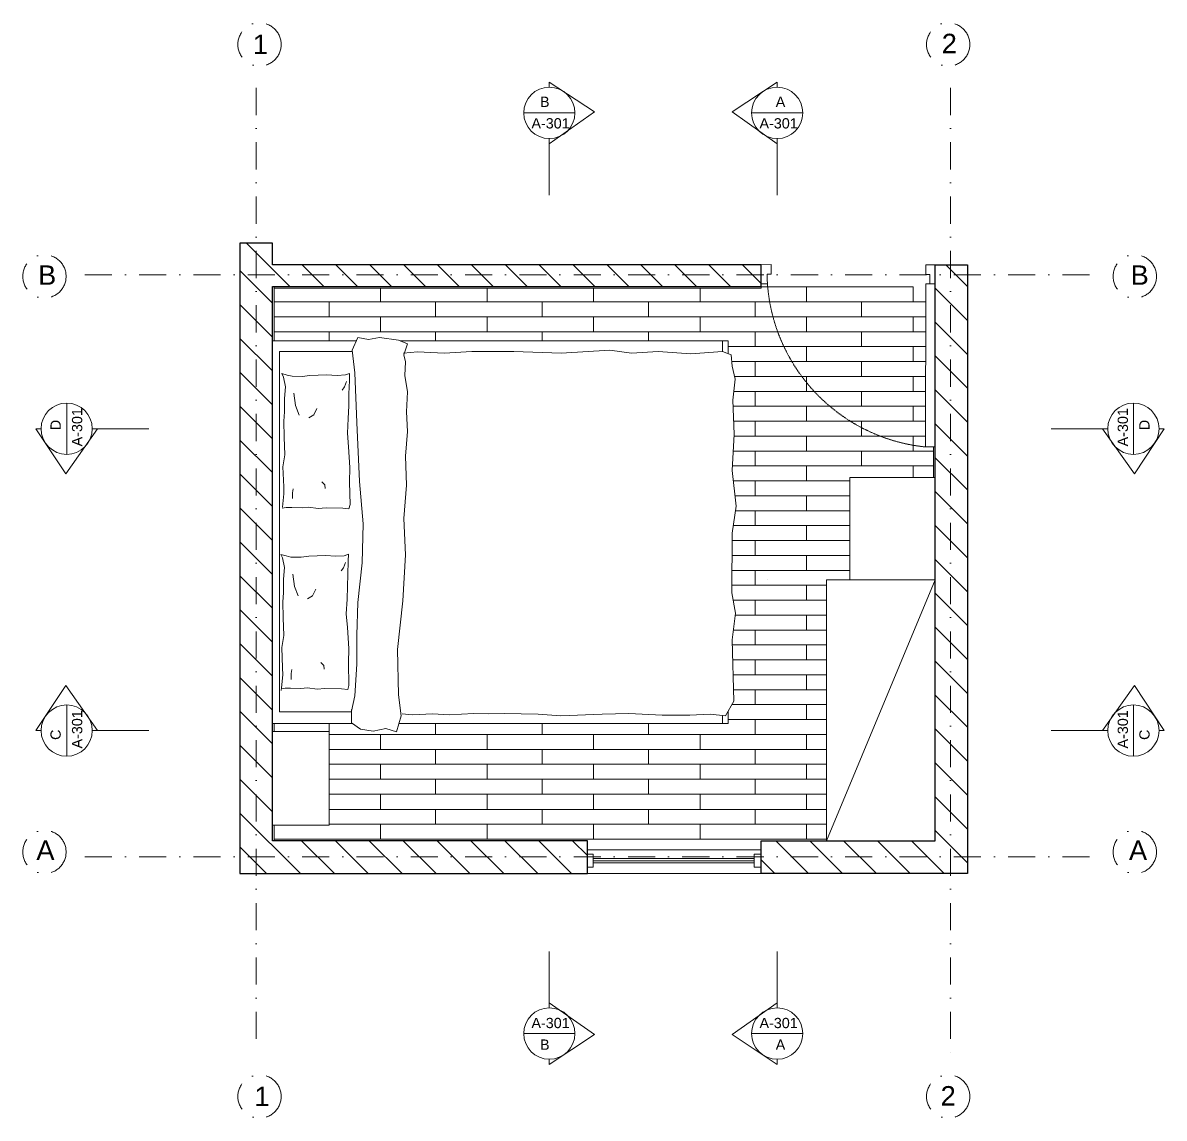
# Model space of a CAD drawing. Header units: centimetres. Extents: x 113170 to 115753, y 56736 to 59771.
# Drawn here: x 114245 to 114781, y 56736 to 57250 of the extents above; entities that cross this region are included whole.
import ezdxf

# ---------------------------------------------------------------- set-up
doc = ezdxf.new("R2010")
doc.units = ezdxf.units.CM
doc.header["$MEASUREMENT"] = 0
doc.linetypes.add('HIDDEN', pattern=[0.375, 0.25, -0.125])
doc.linetypes.add('TRATTOPUNTO', pattern=[25.4, 12.7, -6.35, 0, -6.35])
for name, color, linetype, lineweight in [('Arredi', 1, 'Continuous', 15), ('Dettagli', 5, 'Continuous', 5), ('finestre', 4, 'Continuous', 13), ('linee', 255, 'TRATTOPUNTO', 5), ('Muri esterni', 250, 'Continuous', 25), ('Pavimento', 3, 'Continuous', 5), ('porte', 4, 'Continuous', 13), ('simbologia', 2, 'Continuous', 5)]:
    doc.layers.add(name, color=color, linetype=linetype, lineweight=lineweight)
doc.styles.get("Standard").update_dxf_attribs({"font": 'Arial.ttf'})

msp = doc.modelspace()

# ---------------------------------------------------------------- hatches: boundary and pattern name
at = {"layer": 'Dettagli'}
h = msp.add_hatch(dxfattribs=at)
h.set_pattern_fill('ANSI31', color=256, scale=90, angle=90)
h.set_pattern_definition([(135, (172254.192, -56442.376), (-7.9549513, -7.9549513), [])])
h.paths.add_polyline_path([(114362.17, 56866.15), (114362.17, 57126.18), (114591.61, 57126.18), (114591.61, 57136.38), (114362.17, 57136.38), (114362.17, 57146.57), (114346.87, 57146.57), (114346.87, 56850.73), (114510.04, 56850.73), (114510.04, 56866.15)])
h = msp.add_hatch(dxfattribs=at)
h.set_pattern_fill('ANSI31', color=256, scale=90, angle=90)
h.set_pattern_definition([(135, (172254.105, -56442.376), (-7.9549513, -7.9549513), [])])
h.paths.add_polyline_path([(114673.1, 57136.38), (114673.1, 57036.52), (114673.1, 57036.52), (114673.1, 56988.52), (114673.1, 56866.15), (114591.51, 56866.15), (114591.51, 56850.73), (114688.4, 56850.73), (114688.4, 57136.38)])

# ---------------------------------------------------------------- linework, layer by layer
at = {"layer": 'Arredi', "lineweight": 5}
for p, q in [((114362.02, 57100.68), (114401.47, 57100.68)), ((114422.06, 57100.68), (114576.05, 57100.68)), ((114573.41, 57095.71), (114573.41, 57100.68)), ((114576.05, 57100.68), (114576.05, 57094.7)), ((114622.2, 56866.15), (114673.19, 56988.52)), ((114573.41, 56921.14), (114573.41, 56924.93)), ((114576.05, 56926.91), (114576.05, 56921.14)), ((114399.59, 56921.14), (114362.02, 56921.14)), ((114362.24, 56917.46), (114388.75, 56917.46)), ((114388.71, 56873.38), (114388.71, 56917.46)), ((114576.05, 56921.14), (114421.5, 56921.14))]:
    msp.add_line(p, q, dxfattribs=at)
at = {"layer": 'Arredi'}
for p, q in [((114402.16, 57102.27), (114399.61, 57096.33)), ((114407.25, 57101.42), (114402.16, 57102.27)), ((114412.34, 57102.27), (114407.25, 57101.42)), ((114421.25, 57101), (114412.34, 57102.27)), ((114425.5, 57099.3), (114421.25, 57101)), ((114423.8, 57094.21), (114425.5, 57099.3)), ((114365.46, 56926.6), (114365.46, 57095.71)), ((114365.46, 57095.71), (114399.68, 57095.71)), ((114399.61, 57096.33), (114400.88, 57085.72)), ((114430.25, 57095.49), (114423.61, 57094.96)), ((114424.65, 57090.81), (114423.8, 57094.21)), ((114442.74, 57094.96), (114430.25, 57095.49)), ((114455.75, 57095.76), (114442.74, 57094.96)), ((114475.41, 57095.76), (114455.75, 57095.76)), ((114497.73, 57094.96), (114475.41, 57095.76)), ((114520.58, 57096.29), (114497.73, 57094.96)), ((114530.67, 57094.96), (114520.58, 57096.29)), ((114543.16, 57095.76), (114530.67, 57094.96)), ((114558.56, 57094.69), (114543.16, 57095.76)), ((114573.41, 57095.71), (114558.56, 57094.69)), ((114577.49, 57094.16), (114573.41, 57095.71)), ((114578.02, 57088.84), (114577.49, 57094.16)), ((114424.22, 57084.44), (114424.65, 57090.81)), ((114579.35, 57082.73), (114578.02, 57088.84)), ((114369.09, 57084.61), (114366.61, 57085.34)), ((114366.61, 57085.34), (114367.34, 57083.68)), ((114367.34, 57083.68), (114368.27, 57079.13)), ((114371.37, 57084.1), (114369.09, 57084.61)), ((114376.13, 57083.99), (114371.37, 57084.1)), ((114379.75, 57084.51), (114376.13, 57083.99)), ((114387.5, 57084.82), (114379.75, 57084.51)), ((114392.47, 57084.51), (114387.5, 57084.82)), ((114396.4, 57084.72), (114392.47, 57084.51)), ((114398.36, 57085.44), (114396.4, 57084.72)), ((114398.25, 57082.17), (114398.34, 57085.42)), ((114400.88, 57085.72), (114401.73, 57062.37)), ((114425.5, 57076.8), (114424.22, 57084.44)), ((114578.29, 57072.89), (114579.35, 57082.73)), ((114368.27, 57079.13), (114367.85, 57073.65)), ((114395.95, 57079.09), (114394.92, 57077.64)), ((114396.89, 57081.58), (114395.95, 57079.09)), ((114398.05, 57075.92), (114398.26, 57082.13)), ((114367.85, 57073.65), (114367.85, 57067.33)), ((114372.95, 57070.31), (114372.22, 57076.11)), ((114397.95, 57070.23), (114398.05, 57075.92)), ((114425.07, 57067.46), (114425.5, 57076.8)), ((114578.82, 57056.95), (114578.29, 57072.89)), ((114367.85, 57067.33), (114367.54, 57063.09)), ((114374.71, 57065.86), (114372.95, 57070.31)), ((114381.54, 57065.97), (114382.99, 57068.97)), ((114397.74, 57064.33), (114397.95, 57070.23)), ((114425.5, 57058.12), (114425.07, 57067.46)), ((114367.54, 57063.09), (114367.65, 57055.54)), ((114379.16, 57064.52), (114381.54, 57065.97)), ((114397.33, 57057.4), (114397.74, 57064.33)), ((114401.73, 57062.37), (114403, 57034.77)), ((114367.65, 57055.54), (114367.96, 57047.26)), ((114397.85, 57050.99), (114397.33, 57057.4)), ((114424.65, 57046.66), (114425.5, 57058.12)), ((114578.02, 57039.94), (114578.82, 57056.95)), ((114398.46, 57041.23), (114397.85, 57050.99)), ((114367.96, 57047.26), (114367.03, 57041.67)), ((114425.07, 57033.07), (114424.65, 57046.66)), ((114367.03, 57041.67), (114367.44, 57032.16)), ((114398.36, 57034.4), (114398.46, 57041.23)), ((114579.88, 57023.2), (114578.02, 57039.94)), ((114386.71, 57033.21), (114385.37, 57034.56)), ((114398.57, 57023.85), (114398.36, 57034.4)), ((114403, 57034.77), (114404.7, 57014.82)), ((114367.54, 57028.85), (114366.92, 57022.64)), ((114367.44, 57032.16), (114367.54, 57028.85)), ((114371.5, 57029.38), (114371.81, 57031.35)), ((114371.5, 57026.69), (114371.5, 57029.38)), ((114386.92, 57031.45), (114386.71, 57033.21)), ((114423.8, 57017.37), (114425.07, 57033.07)), ((114398.05, 57021.88), (114398.57, 57023.85)), ((114366.71, 57022.19), (114368.57, 57022.5)), ((114368.57, 57022.5), (114371.16, 57022.5)), ((114371.16, 57022.5), (114376.02, 57022.4)), ((114376.02, 57022.4), (114379.12, 57022.71)), ((114379.12, 57022.71), (114383.67, 57022.09)), ((114383.67, 57022.09), (114387.29, 57022.4)), ((114387.29, 57022.4), (114395.15, 57022.19)), ((114395.15, 57022.19), (114398.05, 57021.88)), ((114578.02, 57010.44), (114579.88, 57023.2)), ((114404.7, 57014.82), (114404.28, 56996.56)), ((114424.65, 57000.38), (114423.8, 57017.37)), ((114577.73, 56982.44), (114578.02, 57010.44)), ((114368.56, 56999.79), (114366.08, 57000.52)), ((114366.08, 57000.52), (114366.81, 56998.86)), ((114366.81, 56998.86), (114367.74, 56994.31)), ((114370.84, 56999.28), (114368.56, 56999.79)), ((114375.6, 56999.17), (114370.84, 56999.28)), ((114379.22, 56999.69), (114375.6, 56999.17)), ((114386.97, 57000), (114379.22, 56999.69)), ((114391.94, 56999.69), (114386.97, 57000)), ((114395.87, 56999.9), (114391.94, 56999.69)), ((114396.36, 56996.76), (114395.42, 56994.27)), ((114397.83, 57000.62), (114395.87, 56999.9)), ((114397.52, 56991.1), (114397.73, 56997.31)), ((114397.73, 56997.31), (114397.83, 57000.62)), ((114423.37, 56978.73), (114424.65, 57000.38)), ((114367.74, 56994.31), (114367.32, 56988.83)), ((114372.42, 56985.49), (114371.69, 56991.29)), ((114395.42, 56994.27), (114394.39, 56992.82)), ((114404.28, 56996.56), (114402.16, 56977.88)), ((114367.32, 56988.83), (114367.32, 56982.51)), ((114397.42, 56985.41), (114397.52, 56991.1)), ((114367.32, 56982.51), (114367.01, 56978.27)), ((114374.18, 56981.04), (114372.42, 56985.49)), ((114378.63, 56979.69), (114381.01, 56981.14)), ((114381.01, 56981.14), (114382.46, 56984.15)), ((114397.21, 56979.51), (114397.42, 56985.41)), ((114579.59, 56972.88), (114577.73, 56982.44)), ((114367.01, 56978.27), (114367.12, 56970.72)), ((114396.8, 56972.58), (114397.21, 56979.51)), ((114402.16, 56977.88), (114401.73, 56962.6)), ((114420.83, 56955.81), (114423.37, 56978.73)), ((114367.12, 56970.72), (114367.43, 56962.44)), ((114397.32, 56966.17), (114396.8, 56972.58)), ((114578, 56960.38), (114579.59, 56972.88)), ((114397.93, 56956.41), (114397.32, 56966.17)), ((114367.43, 56962.44), (114366.5, 56956.85)), ((114401.73, 56962.6), (114401.73, 56949.01)), ((114578.8, 56931.68), (114578, 56960.38)), ((114366.5, 56956.85), (114366.91, 56947.34)), ((114397.83, 56949.58), (114397.93, 56956.41)), ((114421.25, 56934.58), (114420.83, 56955.81)), ((114386.18, 56948.39), (114384.84, 56949.74)), ((114386.39, 56946.63), (114386.18, 56948.39)), ((114398.04, 56939.03), (114397.83, 56949.58)), ((114401.73, 56949.01), (114400.88, 56934.16)), ((114367.01, 56944.02), (114366.39, 56937.82)), ((114366.91, 56947.34), (114367.01, 56944.02)), ((114370.97, 56944.56), (114371.28, 56946.53)), ((114370.97, 56941.87), (114370.97, 56944.56)), ((114366.18, 56937.37), (114368.04, 56937.68)), ((114366.39, 56937.82), (114366.19, 56936.68)), ((114368.04, 56937.68), (114370.63, 56937.68)), ((114370.63, 56937.68), (114375.49, 56937.58)), ((114375.49, 56937.58), (114378.59, 56937.89)), ((114378.59, 56937.89), (114383.14, 56937.27)), ((114397.52, 56937.06), (114398.04, 56939.03)), ((114383.14, 56937.27), (114386.76, 56937.58)), ((114386.76, 56937.58), (114394.62, 56937.37)), ((114394.62, 56937.37), (114397.52, 56937.06)), ((114400.88, 56934.16), (114399.18, 56926.94)), ((114422.53, 56924.82), (114421.25, 56934.58)), ((114399.18, 56927.79), (114399.18, 56921.42)), ((114574.81, 56924.77), (114578.8, 56931.68)), ((114399.18, 56926.6), (114365.46, 56926.6)), ((114420.4, 56917.17), (114422.53, 56924.82)), ((114423.02, 56925.67), (114427.68, 56925.24)), ((114427.68, 56925.24), (114437.45, 56925.67)), ((114437.45, 56925.67), (114445.08, 56925.24)), ((114445.08, 56925.24), (114456.74, 56925.86)), ((114456.74, 56925.86), (114463.39, 56925.69)), ((114463.39, 56925.69), (114470.87, 56925.86)), ((114470.87, 56925.86), (114486.88, 56925.57)), ((114486.88, 56925.57), (114497.5, 56924.77)), ((114497.5, 56924.77), (114516.9, 56925.57)), ((114516.9, 56925.57), (114529.38, 56925.84)), ((114529.38, 56925.84), (114545.06, 56925.04)), ((114545.06, 56925.04), (114558.08, 56925.04)), ((114558.08, 56925.04), (114567.64, 56925.57)), ((114567.64, 56925.57), (114574.81, 56924.77)), ((114399.18, 56921.42), (114403.43, 56918.45)), ((114403.43, 56918.45), (114409.37, 56917.6)), ((114409.37, 56917.6), (114415.31, 56918.87)), ((114415.31, 56918.87), (114420.4, 56917.17)), ((114388.71, 56873.38), (114362.17, 56873.38))]:
    msp.add_line(p, q, dxfattribs=at)
msp.add_lwpolyline([(114633.19, 56988.52), (114673.19, 56988.52), (114673.19, 57036.52), (114633.19, 57036.52)], close=True, dxfattribs=at)
at = {"layer": 'Arredi', "lineweight": 5}
msp.add_lwpolyline([(114673.19, 56866.15), (114622.2, 56866.15), (114622.2, 56988.52), (114673.19, 56988.52)], dxfattribs=at)
at = {"layer": 'finestre', "lineweight": 5}
for p, q in [((114510.04, 56861.8), (114591.59, 56861.8)), ((114510.04, 56859.85), (114512.76, 56859.85)), ((114512.76, 56857.81), (114588.22, 56857.81)), ((114510.04, 56853.73), (114512.76, 56853.73)), ((114512.76, 56856.79), (114588.22, 56856.79)), ((114512.76, 56855.77), (114588.22, 56855.77)), ((114588.22, 56853.73), (114591.59, 56853.73)), ((114510.04, 56850.73), (114591.59, 56850.73))]:
    msp.add_line(p, q, dxfattribs=at)
at = {"layer": 'finestre', "lineweight": 5, "ltscale": 0.001}
for p, q in [((114512.76, 56859.85), (114512.76, 56853.73)), ((114588.22, 56859.85), (114588.22, 56853.73))]:
    msp.add_line(p, q, dxfattribs=at)
at = {"layer": 'finestre'}
msp.add_line((114588.22, 56859.85), (114591.59, 56859.85), dxfattribs=at)
at = {"layer": 'linee'}
for p, q in [((114354.47, 57219.39), (114354.47, 56767.74)), ((114680.4, 57219.39), (114680.4, 56766.65)), ((114274.06, 57131.73), (114745.9, 57131.73)), ((114274.06, 56858.65), (114746, 56858.65))]:
    msp.add_line(p, q, dxfattribs=at)
for centre in [(114356.06, 57239.79), (114679.37, 57239.79), (114255.1, 57130.97), (114766.99, 57130.97), (114255.1, 56860.87), (114766.99, 56860.87), (114356.06, 56746.12), (114679.37, 56746.12)]:
    msp.add_circle(centre, 10.16, dxfattribs=at)
at = {"layer": 'Muri esterni'}
for points in [[(114510.04, 56850.73), (114510.04, 56866.15), (114362.17, 56866.15), (114362.17, 57126.18), (114591.61, 57126.18), (114591.61, 57136.38), (114362.17, 57136.38), (114362.17, 57146.57), (114346.87, 57146.57), (114346.87, 56850.73), (114510.04, 56850.73)], [(114591.59, 56850.73), (114591.59, 56866.15), (114673.19, 56866.15), (114673.19, 57136.38), (114688.48, 57136.38), (114688.48, 56850.73), (114591.59, 56850.73)]]:
    msp.add_lwpolyline(points, dxfattribs=at)
at = {"layer": 'Pavimento'}
for p, q in [((114362.87, 57100.68), (114362.87, 57126.18)), ((114591.61, 57125.48), (114362.87, 57125.48)), ((114591.61, 57126.18), (114591.61, 57125.48)), ((114573.41, 57095.71), (114573.41, 57095.71)), ((114673.25, 57050.91), (114672.55, 57050.91)), ((114672.55, 57050.91), (114672.55, 57036.52)), ((114362.87, 56917.46), (114362.87, 56921.14)), ((114362.87, 56866.15), (114362.87, 56873.38)), ((114362.17, 56866.15), (114510.04, 56866.15)), ((114362.17, 56866.15), (114362.87, 56866.15)), ((114622.2, 56866.85), (114362.89, 56866.85)), ((114622.2, 56866.15), (114622.2, 56866.85))]:
    msp.add_line(p, q, dxfattribs=at)
at = {"layer": 'Pavimento', "lineweight": 5}
msp.add_line((114594.43, 56988.78), (114594.43, 56988.78), dxfattribs=at)
msp.add_lwpolyline([(114591.61, 57136.38), (114591.61, 57126.18)], dxfattribs=at)
at = {"layer": 'Pavimento'}
for points in [[(114362.89, 57119.02), (114362.89, 57119.02), (114412.89, 57119.02), (114412.89, 57125.48)], [(114412.89, 57125.48), (114412.89, 57119.02), (114462.89, 57119.02), (114462.89, 57125.48)], [(114462.89, 57125.48), (114462.89, 57119.02), (114512.89, 57119.02), (114512.89, 57125.48)], [(114512.89, 57125.48), (114512.89, 57119.02), (114562.89, 57119.02), (114562.89, 57125.48)], [(114562.89, 57125.48), (114562.89, 57119.02), (114612.89, 57119.02), (114612.89, 57126.02), (114591.61, 57126.02)], [(114668.81, 57119.02), (114638.71, 57119.02), (114638.71, 57112.02), (114668.81, 57112.02)], [(114438.71, 57100.68), (114438.71, 57105.02), (114388.71, 57105.02), (114388.71, 57100.68), (114388.71, 57100.68)], [(114488.71, 57100.68), (114488.71, 57105.02), (114438.71, 57105.02), (114438.71, 57100.68)], [(114538.71, 57100.68), (114538.71, 57105.02), (114488.71, 57105.02), (114488.71, 57100.68)], [(114576.05, 57098.02), (114588.71, 57098.02), (114588.71, 57105.02), (114538.71, 57105.02), (114538.71, 57100.68)], [(114668.8, 57105.02), (114638.71, 57105.02), (114638.71, 57098.02), (114668.8, 57098.02)], [(114577.8, 57091.02), (114612.89, 57091.02), (114612.89, 57098.02), (114576.05, 57098.02)], [(114579.07, 57084.02), (114588.71, 57084.02), (114588.71, 57091.02), (114577.8, 57091.02)], [(114668.79, 57091.02), (114638.71, 57091.02), (114638.71, 57084.02), (114668.78, 57084.02)], [(114578.73, 57077.02), (114612.89, 57077.02), (114612.89, 57084.02), (114579.07, 57084.02)], [(114668.78, 57084.02), (114662.89, 57084.02), (114662.89, 57077.02), (114668.78, 57077.02)], [(114578.38, 57070.02), (114588.71, 57070.02), (114588.71, 57077.02), (114578.73, 57077.02)], [(114668.78, 57077.02), (114638.71, 57077.02), (114638.71, 57070.02), (114668.77, 57070.02)], [(114578.61, 57063.02), (114612.89, 57063.02), (114612.89, 57070.02), (114578.38, 57070.02)], [(114668.77, 57070.02), (114662.89, 57070.02), (114662.89, 57063.02), (114668.76, 57063.02)], [(114578.77, 57056.02), (114588.71, 57056.02), (114588.71, 57063.02), (114578.61, 57063.02)], [(114668.76, 57063.02), (114638.71, 57063.02), (114638.71, 57056.02), (114668.76, 57056.02)], [(114578.45, 57049.02), (114612.89, 57049.02), (114612.89, 57056.02), (114578.77, 57056.02)], [(114668.76, 57056.02), (114662.89, 57056.02), (114662.89, 57049.02), (114672.55, 57049.02)], [(114578.12, 57042.02), (114588.71, 57042.02), (114588.71, 57049.02), (114578.45, 57049.02)], [(114672.55, 57049.02), (114638.71, 57049.02), (114638.71, 57042.02), (114672.55, 57042.02)], [(114578.57, 57035.02), (114612.89, 57035.02), (114612.89, 57042.02), (114578.12, 57042.02)], [(114662.89, 57036.52), (114662.89, 57042.02), (114612.89, 57042.02), (114612.89, 57035.02), (114633.19, 57035.02)], [(114579.34, 57028.02), (114588.71, 57028.02), (114588.71, 57035.02), (114578.57, 57035.02)], [(114633.19, 57035.02), (114588.71, 57035.02), (114588.71, 57028.02), (114633.19, 57028.02)], [(114579.56, 57021.02), (114612.89, 57021.02), (114612.89, 57028.02), (114579.34, 57028.02)], [(114633.19, 57028.02), (114612.89, 57028.02), (114612.89, 57021.02), (114633.19, 57021.02)], [(114578.54, 57014.02), (114588.71, 57014.02), (114588.71, 57021.02), (114579.56, 57021.02)], [(114633.19, 57021.02), (114588.71, 57021.02), (114588.71, 57014.02), (114633.19, 57014.02)], [(114577.98, 57007.02), (114612.89, 57007.02), (114612.89, 57014.02), (114578.54, 57014.02)], [(114633.19, 57014.02), (114612.89, 57014.02), (114612.89, 57007.02), (114633.19, 57007.02)], [(114577.91, 57000.02), (114588.71, 57000.02), (114588.71, 57007.02), (114577.98, 57007.02)], [(114633.19, 57007.02), (114588.71, 57007.02), (114588.71, 57000.02), (114633.19, 57000.02)], [(114577.84, 56993.02), (114612.89, 56993.02), (114612.89, 57000.02), (114577.91, 57000.02)], [(114633.19, 57000.02), (114612.89, 57000.02), (114612.89, 56993.02), (114633.19, 56993.02)], [(114577.77, 56986.02), (114588.71, 56986.02), (114588.71, 56993.02), (114577.84, 56993.02)], [(114633.19, 56993.02), (114588.71, 56993.02), (114588.71, 56986.02), (114622.2, 56986.02)], [(114578.4, 56979.02), (114612.89, 56979.02), (114612.89, 56986.02), (114577.77, 56986.02)], [(114622.2, 56986.02), (114612.89, 56986.02), (114612.89, 56979.02), (114622.2, 56979.02)], [(114579.49, 56972.02), (114588.71, 56972.02), (114588.71, 56979.02), (114578.4, 56979.02)], [(114622.2, 56979.02), (114588.71, 56979.02), (114588.71, 56972.02), (114622.2, 56972.02)], [(114578.59, 56965.02), (114612.89, 56965.02), (114612.89, 56972.02), (114579.49, 56972.02)], [(114622.2, 56972.02), (114612.89, 56972.02), (114612.89, 56965.02), (114622.2, 56965.02)], [(114578.07, 56958.02), (114588.71, 56958.02), (114588.71, 56965.02), (114578.59, 56965.02)], [(114622.2, 56965.02), (114588.71, 56965.02), (114588.71, 56958.02), (114622.2, 56958.02)], [(114578.26, 56951.02), (114612.89, 56951.02), (114612.89, 56958.02), (114578.07, 56958.02)], [(114622.2, 56958.02), (114612.89, 56958.02), (114612.89, 56951.02), (114622.2, 56951.02)], [(114578.45, 56944.02), (114588.71, 56944.02), (114588.71, 56951.02), (114578.26, 56951.02)], [(114622.2, 56951.02), (114588.71, 56951.02), (114588.71, 56944.02), (114622.2, 56944.02)], [(114578.65, 56937.02), (114612.89, 56937.02), (114612.89, 56944.02), (114578.45, 56944.02)], [(114622.2, 56944.02), (114612.89, 56944.02), (114612.89, 56937.02), (114622.2, 56937.02)], [(114577.84, 56930.02), (114588.71, 56930.02), (114588.71, 56937.02), (114578.65, 56937.02)], [(114622.2, 56937.02), (114588.71, 56937.02), (114588.71, 56930.02), (114622.2, 56930.02)], [(114576.05, 56923.02), (114612.89, 56923.02), (114612.89, 56930.02), (114577.84, 56930.02)], [(114622.2, 56930.02), (114612.89, 56930.02), (114612.89, 56923.02), (114622.2, 56923.02)], [(114538.71, 56921.14), (114538.71, 56916.02), (114588.71, 56916.02), (114588.71, 56923.02)], [(114622.2, 56923.02), (114588.71, 56923.02), (114588.71, 56916.02), (114622.2, 56916.02)], [(114388.71, 56921.14), (114388.71, 56916.02), (114438.71, 56916.02), (114438.71, 56921.14)], [(114438.71, 56921.14), (114438.71, 56916.02), (114488.71, 56916.02), (114488.71, 56921.14)], [(114488.71, 56921.14), (114488.71, 56916.02), (114538.71, 56916.02), (114538.71, 56921.14)], [(114388.71, 56909.02), (114412.89, 56909.02), (114412.89, 56916.02), (114388.71, 56916.02)], [(114622.2, 56916.02), (114612.89, 56916.02), (114612.89, 56909.02), (114622.2, 56909.02)], [(114622.2, 56909.02), (114588.71, 56909.02), (114588.71, 56902.02), (114622.2, 56902.02)], [(114388.71, 56895.02), (114412.89, 56895.02), (114412.89, 56902.02), (114388.71, 56902.02)], [(114622.2, 56902.02), (114612.89, 56902.02), (114612.89, 56895.02), (114622.2, 56895.02)], [(114622.2, 56895.02), (114588.71, 56895.02), (114588.71, 56888.02), (114622.2, 56888.02)], [(114388.71, 56880.85), (114412.89, 56880.85), (114412.89, 56888.02), (114388.71, 56888.02)], [(114622.2, 56888.02), (114612.89, 56888.02), (114612.89, 56880.85), (114622.2, 56880.85)], [(114622.2, 56880.85), (114588.71, 56880.85), (114588.71, 56873.85), (114622.2, 56873.85)], [(114362.89, 56866.85), (114362.89, 56866.85), (114412.89, 56866.85), (114412.89, 56873.85), (114388.71, 56873.85)], [(114622.2, 56873.85), (114612.89, 56873.85), (114612.89, 56866.85), (114622.2, 56866.85)]]:
    msp.add_lwpolyline(points, dxfattribs=at)
for points in [[(114612.89, 57119.02), (114662.89, 57119.02), (114662.89, 57126.02), (114612.89, 57126.02)], [(114388.71, 57112.02), (114438.71, 57112.02), (114438.71, 57119.02), (114388.71, 57119.02)], [(114438.71, 57112.02), (114488.71, 57112.02), (114488.71, 57119.02), (114438.71, 57119.02)], [(114488.71, 57112.02), (114538.71, 57112.02), (114538.71, 57119.02), (114488.71, 57119.02)], [(114538.71, 57112.02), (114588.71, 57112.02), (114588.71, 57119.02), (114538.71, 57119.02)], [(114588.71, 57112.02), (114638.71, 57112.02), (114638.71, 57119.02), (114588.71, 57119.02)], [(114362.89, 57105.02), (114412.89, 57105.02), (114412.89, 57112.02), (114362.89, 57112.02)], [(114412.89, 57105.02), (114462.89, 57105.02), (114462.89, 57112.02), (114412.89, 57112.02)], [(114462.89, 57105.02), (114512.89, 57105.02), (114512.89, 57112.02), (114462.89, 57112.02)], [(114512.89, 57105.02), (114562.89, 57105.02), (114562.89, 57112.02), (114512.89, 57112.02)], [(114562.89, 57105.02), (114612.89, 57105.02), (114612.89, 57112.02), (114562.89, 57112.02)], [(114612.89, 57105.02), (114662.89, 57105.02), (114662.89, 57112.02), (114612.89, 57112.02)], [(114588.71, 57098.02), (114638.71, 57098.02), (114638.71, 57105.02), (114588.71, 57105.02)], [(114612.89, 57091.02), (114662.89, 57091.02), (114662.89, 57098.02), (114612.89, 57098.02)], [(114588.71, 57084.02), (114638.71, 57084.02), (114638.71, 57091.02), (114588.71, 57091.02)], [(114612.89, 57077.02), (114662.89, 57077.02), (114662.89, 57084.02), (114612.89, 57084.02)], [(114588.71, 57070.02), (114638.71, 57070.02), (114638.71, 57077.02), (114588.71, 57077.02)], [(114612.89, 57063.02), (114662.89, 57063.02), (114662.89, 57070.02), (114612.89, 57070.02)], [(114588.71, 57056.02), (114638.71, 57056.02), (114638.71, 57063.02), (114588.71, 57063.02)], [(114612.89, 57049.02), (114662.89, 57049.02), (114662.89, 57056.02), (114612.89, 57056.02)], [(114588.71, 57042.02), (114638.71, 57042.02), (114638.71, 57049.02), (114588.71, 57049.02)], [(114412.89, 56909.02), (114462.89, 56909.02), (114462.89, 56916.02), (114412.89, 56916.02)], [(114462.89, 56909.02), (114512.89, 56909.02), (114512.89, 56916.02), (114462.89, 56916.02)], [(114512.89, 56909.02), (114562.89, 56909.02), (114562.89, 56916.02), (114512.89, 56916.02)], [(114562.89, 56909.02), (114612.89, 56909.02), (114612.89, 56916.02), (114562.89, 56916.02)], [(114388.71, 56902.02), (114438.71, 56902.02), (114438.71, 56909.02), (114388.71, 56909.02)], [(114438.71, 56902.02), (114488.71, 56902.02), (114488.71, 56909.02), (114438.71, 56909.02)], [(114488.71, 56902.02), (114538.71, 56902.02), (114538.71, 56909.02), (114488.71, 56909.02)], [(114538.71, 56902.02), (114588.71, 56902.02), (114588.71, 56909.02), (114538.71, 56909.02)], [(114412.89, 56895.02), (114462.89, 56895.02), (114462.89, 56902.02), (114412.89, 56902.02)], [(114462.89, 56895.02), (114512.89, 56895.02), (114512.89, 56902.02), (114462.89, 56902.02)], [(114512.89, 56895.02), (114562.89, 56895.02), (114562.89, 56902.02), (114512.89, 56902.02)], [(114562.89, 56895.02), (114612.89, 56895.02), (114612.89, 56902.02), (114562.89, 56902.02)], [(114388.71, 56888.02), (114438.71, 56888.02), (114438.71, 56895.02), (114388.71, 56895.02)], [(114438.71, 56888.02), (114488.71, 56888.02), (114488.71, 56895.02), (114438.71, 56895.02)], [(114488.71, 56888.02), (114538.71, 56888.02), (114538.71, 56895.02), (114488.71, 56895.02)], [(114538.71, 56888.02), (114588.71, 56888.02), (114588.71, 56895.02), (114538.71, 56895.02)], [(114412.89, 56880.85), (114462.89, 56880.85), (114462.89, 56888.02), (114412.89, 56888.02)], [(114462.89, 56880.85), (114512.89, 56880.85), (114512.89, 56888.02), (114462.89, 56888.02)], [(114512.89, 56880.85), (114562.89, 56880.85), (114562.89, 56888.02), (114512.89, 56888.02)], [(114562.89, 56880.85), (114612.89, 56880.85), (114612.89, 56888.02), (114562.89, 56888.02)], [(114388.71, 56873.85), (114438.71, 56873.85), (114438.71, 56880.85), (114388.71, 56880.85)], [(114438.71, 56873.85), (114488.71, 56873.85), (114488.71, 56880.85), (114438.71, 56880.85)], [(114488.71, 56873.85), (114538.71, 56873.85), (114538.71, 56880.85), (114488.71, 56880.85)], [(114538.71, 56873.85), (114588.71, 56873.85), (114588.71, 56880.85), (114538.71, 56880.85)], [(114412.89, 56866.85), (114462.89, 56866.85), (114462.89, 56873.85), (114412.89, 56873.85)], [(114462.89, 56866.85), (114512.89, 56866.85), (114512.89, 56873.85), (114462.89, 56873.85)], [(114512.89, 56866.85), (114562.89, 56866.85), (114562.89, 56873.85), (114512.89, 56873.85)], [(114562.89, 56866.85), (114612.89, 56866.85), (114612.89, 56873.85), (114562.89, 56873.85)]]:
    msp.add_lwpolyline(points, close=True, dxfattribs=at)
at = {"layer": 'porte', "lineweight": 0}
for p, q in [((114591.61, 57136.38), (114596.33, 57136.48)), ((114591.61, 57127.48), (114591.61, 57136.38)), ((114596.33, 57136.48), (114596.33, 57131.98)), ((114668.83, 57136.41), (114668.82, 57131.91)), ((114673.19, 57136.38), (114668.83, 57136.41)), ((114596.33, 57131.98), (114594.33, 57131.98)), ((114668.82, 57131.91), (114670.82, 57131.91)), ((114670.82, 57131.91), (114670.82, 57127.41)), ((114594.32, 57127.48), (114591.61, 57127.48)), ((114668.82, 57127.41), (114668.75, 57050.91)), ((114673.19, 57127.41), (114668.82, 57127.41)), ((114670.82, 57127.41), (114673.19, 57127.41)), ((114668.75, 57050.91), (114673.25, 57050.91))]:
    msp.add_line(p, q, dxfattribs=at)
at = {"layer": 'porte', "linetype": 'HIDDEN', "lineweight": 0}
msp.add_arc((114677.29, 57133.45), 82.98, 181.0166, 264.0936, dxfattribs=at)
at = {"layer": 'simbologia'}
for p, q in [((114492.12, 57219.71), (114492.12, 57222.12)), ((114492.12, 57222.12), (114513.31, 57208.12)), ((114599.09, 57222.12), (114577.89, 57208.12)), ((114599.09, 57219.71), (114599.09, 57222.12)), ((114504.16, 57207.67), (114480.07, 57207.67)), ((114492.12, 57193.22), (114513.31, 57208.12)), ((114599.09, 57193.22), (114577.89, 57208.12)), ((114587.05, 57207.67), (114611.13, 57207.67)), ((114492.12, 57195.63), (114492.12, 57193.22)), ((114599.09, 57195.63), (114599.09, 57193.22)), ((114492.12, 57193.22), (114492.12, 57169.14)), ((114599.09, 57193.22), (114599.09, 57169.14)), ((114265.53, 57047.44), (114265.53, 57071.53)), ((114766.32, 57047.44), (114766.32, 57071.53)), ((114253.49, 57059.49), (114251.08, 57059.49)), ((114251.08, 57059.49), (114265.08, 57038.29)), ((114279.98, 57059.49), (114265.08, 57038.29)), ((114277.57, 57059.49), (114279.98, 57059.49)), ((114279.98, 57059.49), (114304.06, 57059.49)), ((114751.87, 57059.49), (114727.79, 57059.49)), ((114754.28, 57059.49), (114751.87, 57059.49)), ((114751.87, 57059.49), (114766.77, 57038.29)), ((114780.77, 57059.49), (114766.77, 57038.29)), ((114778.37, 57059.49), (114780.77, 57059.49)), ((114251.08, 56917.81), (114265.08, 56939.01)), ((114279.98, 56917.81), (114265.08, 56939.01)), ((114751.87, 56917.81), (114766.77, 56939.01)), ((114780.77, 56917.81), (114766.77, 56939.01)), ((114265.53, 56929.86), (114265.53, 56905.77)), ((114766.32, 56929.86), (114766.32, 56905.77)), ((114253.49, 56917.81), (114251.08, 56917.81)), ((114277.57, 56917.81), (114279.98, 56917.81)), ((114279.98, 56917.81), (114304.06, 56917.81)), ((114751.87, 56917.81), (114727.79, 56917.81)), ((114754.28, 56917.81), (114751.87, 56917.81)), ((114778.37, 56917.81), (114780.77, 56917.81)), ((114492.12, 56790.1), (114492.12, 56814.19)), ((114599.09, 56790.1), (114599.09, 56814.19)), ((114492.12, 56787.69), (114492.12, 56790.1)), ((114492.12, 56790.1), (114513.31, 56775.2)), ((114599.09, 56790.1), (114577.89, 56775.2)), ((114599.09, 56787.69), (114599.09, 56790.1)), ((114504.16, 56775.65), (114480.07, 56775.65)), ((114492.12, 56761.2), (114513.31, 56775.2)), ((114599.09, 56761.2), (114577.89, 56775.2)), ((114587.05, 56775.65), (114611.13, 56775.65)), ((114492.12, 56763.61), (114492.12, 56761.2)), ((114599.09, 56763.61), (114599.09, 56761.2))]:
    msp.add_line(p, q, dxfattribs=at)
for centre in [(114492.12, 57207.67), (114599.09, 57207.67), (114265.53, 57059.49), (114766.32, 57059.49), (114265.53, 56917.81), (114766.32, 56917.81), (114492.12, 56775.65), (114599.09, 56775.65)]:
    msp.add_circle(centre, 12.04, dxfattribs=at)

# ---------------------------------------------------------------- texts
at = {"layer": 'linee', "char_height": 9.12, "attachment_point": 1}
for s, insert in [('1', (114352.91, 57244.42)), ('2', (114676.37, 57244.81)), ('B', (114252.11, 57136.14)), ('B', (114765.05, 57136.14)), ('A', (114251.31, 56866.26)), ('A', (114764.26, 56866.26)), ('1', (114353.67, 56750.74)), ('2', (114675.84, 56751.01))]:
    msp.add_mtext_dynamic_manual_height_columns(s, width=58.8551, gutter_width=1, heights=[0], dxfattribs=dict(at, insert=insert))
at = {"layer": 'simbologia'}
for s, height, p in [('B', 4.82, (114487.75, 57210.47)), ('A', 4.82, (114598.4, 57210.47)), ('A-301', 4.817, (114483.72, 57200.38)), ('A-301', 4.817, (114590.79, 57200.38)), ('A-301', 4.817, (114483.72, 56778.21)), ('A-301', 4.817, (114590.79, 56778.21)), ('B', 4.82, (114487.75, 56768.06)), ('A', 4.82, (114598.4, 56768.06))]:
    msp.add_text(s, height=height, dxfattribs=at).set_placement(p)
for s, height, p in [('A-301', 4.817, (114272.82, 57051.19)), ('A-301', 4.817, (114763.76, 57051.19)), ('D', 4.82, (114262.73, 57058.8)), ('D', 4.82, (114773.92, 57058.8)), ('A-301', 4.817, (114272.82, 56909.42)), ('A-301', 4.817, (114763.76, 56909.42)), ('C', 4.82, (114262.73, 56913.44)), ('C', 4.82, (114773.92, 56913.44))]:
    msp.add_text(s, height=height, rotation=90, dxfattribs=at).set_placement(p)

doc.saveas('drawing.dxf')
